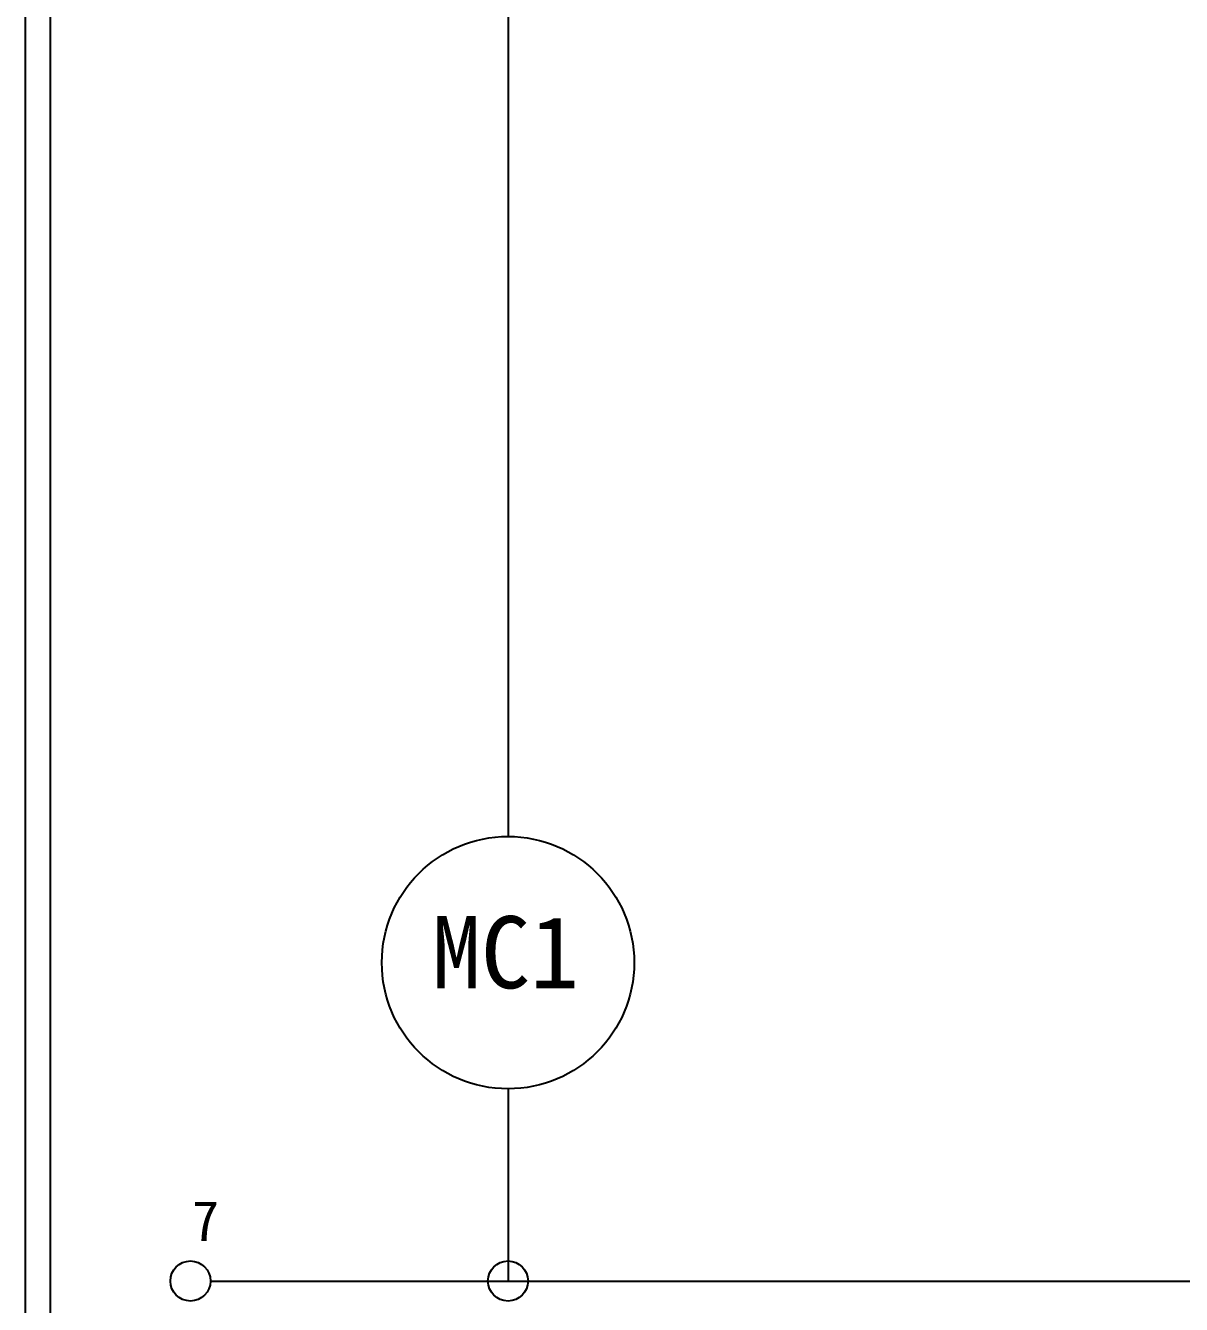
# Model space of a CAD drawing. Extents: x 10 to 297, y 3 to 207.
# Drawn here: x 10 to 67.7, y 47.7 to 111.6 of the extents above; entities that cross this region are included whole.
import ezdxf

# ---------------------------------------------------------------- set-up
doc = ezdxf.new("R2010")
doc.units = 0
doc.layers.get('0').update_dxf_attribs({"linetype": 'CONTINUOUS'})
doc.layers.add('圖框層', color=7, linetype='CONTINUOUS')
doc.layers.add('標尺寸層', color=3, linetype='CONTINUOUS')
doc.styles.add('STSL', font='kaiu.ttf')

msp = doc.modelspace()

# ---------------------------------------------------------------- linework, layer by layer
for p, q in [((34.091, 139.12), (34.091, 111.113)), ((34.091, 104.113), (34.091, 71.106)), ((34.091, 58.507), (34.091, 48.908)), ((19.232, 48.908), (291.465, 48.908))]:
    msp.add_line(p, q)
msp.add_circle((34.091, 64.806), 6.3)
at = {"layer": '圖框層', "color": 7}
for p, q in [((10, 3), (10, 206.969)), ((11.25, 4.25), (11.25, 205.719))]:
    msp.add_line(p, q, dxfattribs=at)
at = {"layer": '標尺寸層', "color": 7}
msp.add_line((34.091, 111.113), (34.091, 104.113), dxfattribs=at)
for centre in [(18.232, 48.908), (34.091, 48.908)]:
    msp.add_circle(centre, 1, dxfattribs=at)

# ---------------------------------------------------------------- texts
at = {"layer": '圖框層', "color": 4, "style": 'STSL'}
for s, height, p in [('MC1', 3.6, (30.296, 63.528)), ('7', 2, (18.303, 50.914))]:
    msp.add_text(s, height=height, dxfattribs=at).set_placement(p)

doc.saveas('drawing.dxf')
